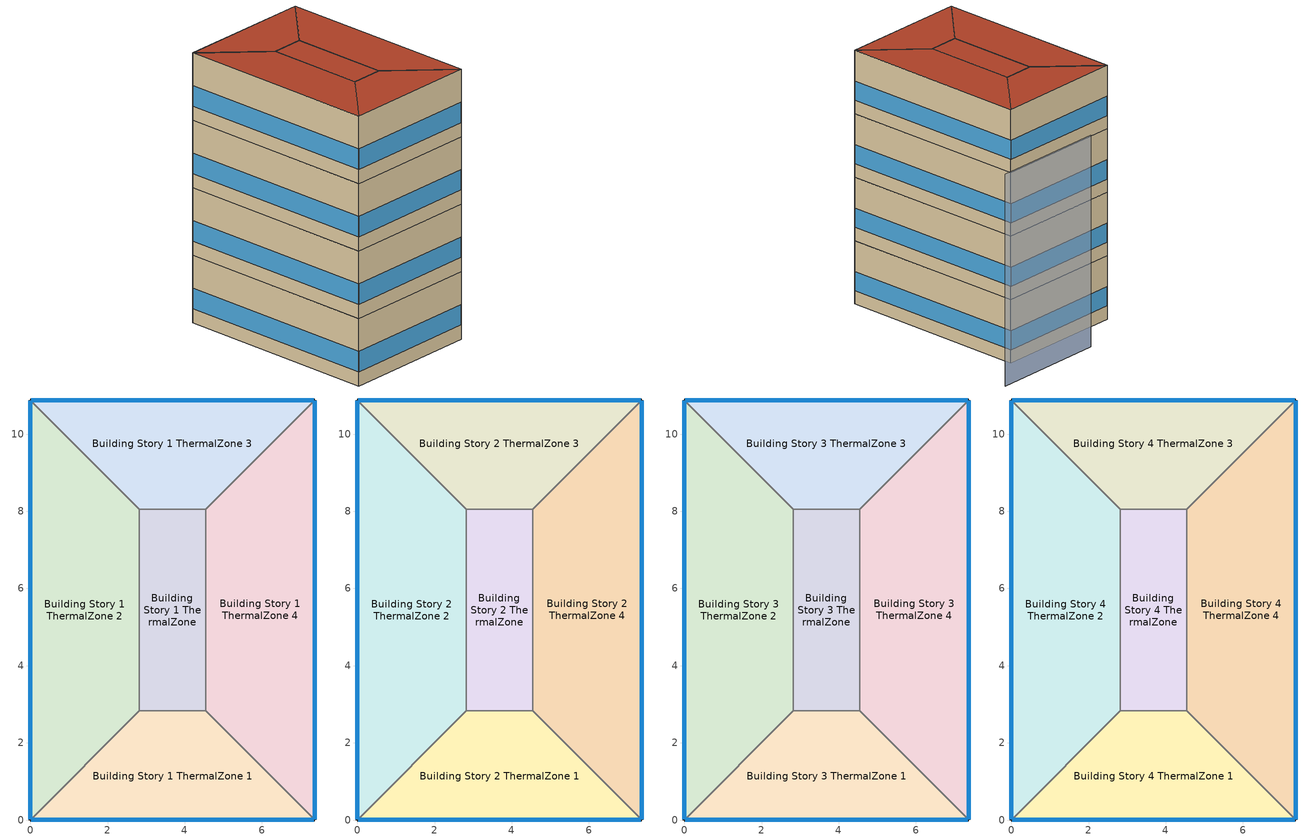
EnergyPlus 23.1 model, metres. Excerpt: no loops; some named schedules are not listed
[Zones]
Building Story 1 ThermalZone
 floor ground (Typical Insulated Carpeted 8in Slab Floor): 4.54,2.83 2.83,2.83 2.83,8.06 4.54,8.06 z0
 wall adiabatic (Typical Interior Wall): 2.83,2.83 4.54,2.83 4.54,8.06 2.83,8.06 2.83,2.83 z0:3.6
 ceiling adiabatic (Typical Interior Floor): 4.54,8.06 2.83,8.06 2.83,2.83 4.54,2.83 z3.6
Building Story 1 ThermalZone 1
 floor ground (Typical Insulated Carpeted 8in Slab Floor): 7.37,0 0,0 2.83,2.83 4.54,2.83 z0
 wall outside (Typical Insulated Steel Framed Exterior Wall R-20.41): 0,0 7.37,0 z0:3.6
 wall adiabatic (Typical Interior Wall): 7.37,0 4.54,2.83 2.83,2.83 0,0 z0:3.6
 window (U 0.48 SHGC 0.40 Dbl Ref-D Clr 6mm/13mm): 0.03,0 7.34,0 z0.76:1.85
 ceiling adiabatic (Typical Interior Ceiling): 4.54,2.83 2.83,2.83 0,0 7.37,0 z3.6
Building Story 1 ThermalZone 2
 floor ground (Typical Insulated Carpeted 8in Slab Floor): 0,0 0,10.88 2.83,8.06 2.83,2.83 z0
 wall outside (Typical Insulated Steel Framed Exterior Wall R-20.41): 0,10.88 0,0 z0:3.6
 wall adiabatic (Typical Interior Wall): 0,0 2.83,2.83 2.83,8.06 0,10.88 z0:3.6
 window (U 0.48 SHGC 0.40 Dbl Ref-D Clr 6mm/13mm): 0,10.86 0,0.03 z0.76:1.85
 ceiling adiabatic (Typical Interior Ceiling): 2.83,2.83 2.83,8.06 0,10.88 0,0 z3.6
Building Story 1 ThermalZone 3
 floor ground (Typical Insulated Carpeted 8in Slab Floor): 0,10.88 7.37,10.88 4.54,8.06 2.83,8.06 z0
 wall outside (Typical Insulated Steel Framed Exterior Wall R-20.41): 7.37,10.88 0,10.88 z0:3.6
 wall adiabatic (Typical Interior Wall): 0,10.88 2.83,8.06 4.54,8.06 7.37,10.88 z0:3.6
 window (U 0.48 SHGC 0.40 Dbl Ref-D Clr 6mm/13mm): 7.34,10.88 0.03,10.88 z0.76:1.85
 ceiling adiabatic (Typical Interior Ceiling): 2.83,8.06 4.54,8.06 7.37,10.88 0,10.88 z3.6
Building Story 1 ThermalZone 4
 floor ground (Typical Insulated Carpeted 8in Slab Floor): 7.37,10.88 7.37,0 4.54,2.83 4.54,8.06 z0
 wall outside (Typical Insulated Steel Framed Exterior Wall R-20.41): 7.37,0 7.37,10.88 z0:3.6
 wall adiabatic (Typical Interior Wall): 7.37,10.88 4.54,8.06 4.54,2.83 7.37,0 z0:3.6
 window (U 0.48 SHGC 0.40 Dbl Ref-D Clr 6mm/13mm): 7.37,0.03 7.37,10.86 z0.76:1.85
 ceiling adiabatic (Typical Interior Ceiling): 4.54,8.06 4.54,2.83 7.37,0 7.37,10.88 z3.6
Building Story 2 ThermalZone
 floor adiabatic (Typical Interior Floor): 4.54,2.83 2.83,2.83 2.83,8.06 4.54,8.06 z3.6
 wall adiabatic (Typical Interior Wall): 2.83,2.83 4.54,2.83 4.54,8.06 2.83,8.06 2.83,2.83 z3.6:7.2
 ceiling adiabatic (Typical Interior Ceiling): 4.54,8.06 2.83,8.06 2.83,2.83 4.54,2.83 z7.2
Building Story 2 ThermalZone 1
 floor adiabatic (Typical Interior Ceiling): 7.37,0 0,0 2.83,2.83 4.54,2.83 z3.6
 wall outside (Typical Insulated Steel Framed Exterior Wall R-20.41): 0,0 7.37,0 z3.6:7.2
 wall adiabatic (Typical Interior Wall): 7.37,0 4.54,2.83 2.83,2.83 0,0 z3.6:7.2
 window (U 0.48 SHGC 0.40 Dbl Ref-D Clr 6mm/13mm): 0.03,0 7.34,0 z4.36:5.45
 ceiling adiabatic (Typical Interior Ceiling): 4.54,2.83 2.83,2.83 0,0 7.37,0 z7.2
Building Story 2 ThermalZone 2
 floor adiabatic (Typical Interior Ceiling): 0,0 0,10.88 2.83,8.06 2.83,2.83 z3.6
 wall outside (Typical Insulated Steel Framed Exterior Wall R-20.41): 0,10.88 0,0 z3.6:7.2
 wall adiabatic (Typical Interior Wall): 0,0 2.83,2.83 2.83,8.06 0,10.88 z3.6:7.2
 window (U 0.48 SHGC 0.40 Dbl Ref-D Clr 6mm/13mm): 0,10.86 0,0.03 z4.36:5.45
 ceiling adiabatic (Typical Interior Ceiling): 2.83,2.83 2.83,8.06 0,10.88 0,0 z7.2
Building Story 2 ThermalZone 3
 floor adiabatic (Typical Interior Ceiling): 0,10.88 7.37,10.88 4.54,8.06 2.83,8.06 z3.6
 wall outside (Typical Insulated Steel Framed Exterior Wall R-20.41): 7.37,10.88 0,10.88 z3.6:7.2
 wall adiabatic (Typical Interior Wall): 0,10.88 2.83,8.06 4.54,8.06 7.37,10.88 z3.6:7.2
 window (U 0.48 SHGC 0.40 Dbl Ref-D Clr 6mm/13mm): 7.34,10.88 0.03,10.88 z4.36:5.45
 ceiling adiabatic (Typical Interior Ceiling): 2.83,8.06 4.54,8.06 7.37,10.88 0,10.88 z7.2
Building Story 2 ThermalZone 4
 floor adiabatic (Typical Interior Ceiling): 7.37,10.88 7.37,0 4.54,2.83 4.54,8.06 z3.6
 wall outside (Typical Insulated Steel Framed Exterior Wall R-20.41): 7.37,0 7.37,10.88 z3.6:7.2
 wall adiabatic (Typical Interior Wall): 7.37,10.88 4.54,8.06 4.54,2.83 7.37,0 z3.6:7.2
 window (U 0.48 SHGC 0.40 Dbl Ref-D Clr 6mm/13mm): 7.37,0.03 7.37,10.86 z4.36:5.45
 ceiling adiabatic (Typical Interior Ceiling): 4.54,8.06 4.54,2.83 7.37,0 7.37,10.88 z7.2
Building Story 3 ThermalZone
 floor adiabatic (Typical Interior Ceiling): 4.54,2.83 2.83,2.83 2.83,8.06 4.54,8.06 z7.2
 wall adiabatic (Typical Interior Wall): 2.83,2.83 4.54,2.83 4.54,8.06 2.83,8.06 2.83,2.83 z7.2:10.8
 ceiling adiabatic (Typical Interior Ceiling): 4.54,8.06 2.83,8.06 2.83,2.83 4.54,2.83 z10.8
Building Story 3 ThermalZone 1
 floor adiabatic (Typical Interior Ceiling): 7.37,0 0,0 2.83,2.83 4.54,2.83 z7.2
 wall outside (Typical Insulated Steel Framed Exterior Wall R-20.41): 0,0 7.37,0 z7.2:10.8
 wall adiabatic (Typical Interior Wall): 7.37,0 4.54,2.83 2.83,2.83 0,0 z7.2:10.8
 window (U 0.48 SHGC 0.40 Dbl Ref-D Clr 6mm/13mm): 0.03,0 7.34,0 z7.96:9.05
 ceiling adiabatic (Typical Interior Ceiling): 4.54,2.83 2.83,2.83 0,0 7.37,0 z10.8
Building Story 3 ThermalZone 2
 floor adiabatic (Typical Interior Ceiling): 0,0 0,10.88 2.83,8.06 2.83,2.83 z7.2
 wall outside (Typical Insulated Steel Framed Exterior Wall R-20.41): 0,10.88 0,0 z7.2:10.8
 wall adiabatic (Typical Interior Wall): 0,0 2.83,2.83 2.83,8.06 0,10.88 z7.2:10.8
 window (U 0.48 SHGC 0.40 Dbl Ref-D Clr 6mm/13mm): 0,10.86 0,0.03 z7.96:9.05
 ceiling adiabatic (Typical Interior Floor): 2.83,2.83 2.83,8.06 0,10.88 0,0 z10.8
Building Story 3 ThermalZone 3
 floor adiabatic (Typical Interior Ceiling): 0,10.88 7.37,10.88 4.54,8.06 2.83,8.06 z7.2
 wall outside (Typical Insulated Steel Framed Exterior Wall R-20.41): 7.37,10.88 0,10.88 z7.2:10.8
 wall adiabatic (Typical Interior Wall): 0,10.88 2.83,8.06 4.54,8.06 7.37,10.88 z7.2:10.8
 window (U 0.48 SHGC 0.40 Dbl Ref-D Clr 6mm/13mm): 7.34,10.88 0.03,10.88 z7.96:9.05
 ceiling adiabatic (Typical Interior Floor): 2.83,8.06 4.54,8.06 7.37,10.88 0,10.88 z10.8
Building Story 3 ThermalZone 4
 floor adiabatic (Typical Interior Ceiling): 7.37,10.88 7.37,0 4.54,2.83 4.54,8.06 z7.2
 wall outside (Typical Insulated Steel Framed Exterior Wall R-20.41): 7.37,0 7.37,10.88 z7.2:10.8
 wall adiabatic (Typical Interior Wall): 7.37,10.88 4.54,8.06 4.54,2.83 7.37,0 z7.2:10.8
 window (U 0.48 SHGC 0.40 Dbl Ref-D Clr 6mm/13mm): 7.37,0.03 7.37,10.86 z7.96:9.05
 ceiling adiabatic (Typical Interior Floor): 4.54,8.06 4.54,2.83 7.37,0 7.37,10.88 z10.8
Building Story 4 ThermalZone
 floor adiabatic (Typical Interior Ceiling): 4.54,2.83 2.83,2.83 2.83,8.06 4.54,8.06 z10.8
 wall adiabatic (Typical Interior Wall): 2.83,2.83 4.54,2.83 4.54,8.06 2.83,8.06 2.83,2.83 z10.8:14.4
 roof outside (Typical IEAD Roof R-31.25): 4.54,8.06 2.83,8.06 2.83,2.83 4.54,2.83 z14.4
Building Story 4 ThermalZone 1
 floor adiabatic (Typical Interior Ceiling): 7.37,0 0,0 2.83,2.83 4.54,2.83 z10.8
 wall outside (Typical Insulated Steel Framed Exterior Wall R-20.41): 0,0 7.37,0 z10.8:14.4
 wall adiabatic (Typical Interior Wall): 7.37,0 4.54,2.83 2.83,2.83 0,0 z10.8:14.4
 window (U 0.48 SHGC 0.40 Dbl Ref-D Clr 6mm/13mm): 0.03,0 7.34,0 z11.56:12.65
 roof outside (Typical IEAD Roof R-31.25): 4.54,2.83 2.83,2.83 0,0 7.37,0 z14.4
Building Story 4 ThermalZone 2
 floor adiabatic (Typical Interior Floor): 0,0 0,10.88 2.83,8.06 2.83,2.83 z10.8
 wall outside (Typical Insulated Steel Framed Exterior Wall R-20.41): 0,10.88 0,0 z10.8:14.4
 wall adiabatic (Typical Interior Wall): 0,0 2.83,2.83 2.83,8.06 0,10.88 z10.8:14.4
 window (U 0.48 SHGC 0.40 Dbl Ref-D Clr 6mm/13mm): 0,10.86 0,0.03 z11.56:12.65
 roof outside (Typical IEAD Roof R-31.25): 2.83,2.83 2.83,8.06 0,10.88 0,0 z14.4
Building Story 4 ThermalZone 3
 floor adiabatic (Typical Interior Floor): 0,10.88 7.37,10.88 4.54,8.06 2.83,8.06 z10.8
 wall outside (Typical Insulated Steel Framed Exterior Wall R-20.41): 7.37,10.88 0,10.88 z10.8:14.4
 wall adiabatic (Typical Interior Wall): 0,10.88 2.83,8.06 4.54,8.06 7.37,10.88 z10.8:14.4
 window (U 0.48 SHGC 0.40 Dbl Ref-D Clr 6mm/13mm): 7.34,10.88 0.03,10.88 z11.56:12.65
 roof outside (Typical IEAD Roof R-31.25): 2.83,8.06 4.54,8.06 7.37,10.88 0,10.88 z14.4
Building Story 4 ThermalZone 4
 floor adiabatic (Typical Interior Floor): 7.37,10.88 7.37,0 4.54,2.83 4.54,8.06 z10.8
 wall outside (Typical Insulated Steel Framed Exterior Wall R-20.41): 7.37,0 7.37,10.88 z10.8:14.4
 wall adiabatic (Typical Interior Wall): 7.37,10.88 4.54,8.06 4.54,2.83 7.37,0 z10.8:14.4
 window (U 0.48 SHGC 0.40 Dbl Ref-D Clr 6mm/13mm): 7.37,0.03 7.37,10.86 z11.56:12.65
 roof outside (Typical IEAD Roof R-31.25): 4.54,8.06 4.54,2.83 7.37,0 7.37,10.88 z14.4
shading: 3.1,12.55 9.63,12.55 z0:12
[Building]
bld_36: Terrain=City
[Site:Location]
Laramie General Brees Field_WY_USA: Latitude {deg}=41.3151; Longitude {deg}=-105.579; Time Zone {hr}=-7; Elevation {m}=2215
[Site:GroundTemperature:FCfactorMethod]
8.6, 2.8, -4.1, -8.8, -2.2, 0.3, 6.7, 10.1, 16.5, 20.6, 19.2, 14.7
[Site:WaterMainsTemperature]
Calculation Method=Correlation; Annual Average Outdoor Air Temperature {C}=8.96667; Maximum Difference In Monthly Average Outdoor Air Temperatures {deltaC}=26.2
[SizingPeriod:DesignDay] Day of Month=21; Dry-Bulb Temperature Range Modifier Type=DefaultMultipliers; Humidity Condition Type=Wetbulb; Barometric Pressure {Pa}=98769; Rain Indicator=No; Snow Indicator=No; Daylight Saving Time Indicator=No; Begin Environment Reset Mode=FullResetAtBeginEnvironment
Name | Month | Day Type | Maximum Dry-Bulb Temperature {C} | Daily Dry-Bulb Temperature Range {deltaC} | Wetbulb or DewPoint at Maximum Dry-Bulb {C} | Wind Speed {m/s} | Wind Direction {deg} | Solar Model Indicator | ASHRAE Clear Sky Optical Depth for Beam Irradiance (taub) | ASHRAE Clear Sky Optical Depth for Diffuse Irradiance (taud) | Sky Clearness
Buffalo Niagara Intl Ap Ann Clg .4% Condns DB=>MWB 1 | 7 | SummerDesignDay | 30.3 | 9.3 | 21.8 | 5.7 | 240 | ASHRAETau | 0.462 | 2.001
Buffalo Niagara Intl Ap Ann Clg .4% Condns WB=>MDB 1 | 7 | SummerDesignDay | 27.8 | 9.3 | 23.8 | 5.7 | 240 | ASHRAETau | 0.462 | 2.001
Buffalo Niagara Intl Ap Ann Htg 99.6% Condns DB 1 | 1 | WinterDesignDay | -16.3 | 0 | -16.3 | 5.1 | 270 | ASHRAEClearSky |  |  | 0
[Material] Thermal Absorptance=0.9; Solar Absorptance=0.7
Name | Roughness | Thickness {m} | Conductivity {W/m-K} | Density {kg/m3} | Specific Heat {J/kg-K} | Visible Absorptance
100mm Normalweight concrete floor | MediumRough | 0.1016 | 2.31045 | 2322 | 832.557 | 0.7
25mm Stucco | Smooth | 0.0254 | 0.72 | 1856 | 840 | 0.7
5/8 in. Gypsum Board | MediumSmooth | 0.0159 | 0.16 | 800 | 1090 | 0.7
8 in. Normalweight Concrete Floor | MediumRough | 0.2032 | 2.31 | 2322 | 832 | 0.7
G01 13mm gypsum board | Smooth | 0.0127 | 0.160031 | 800.001 | 1090.73 | 0.5
Metal Roof Surface | Smooth | 0.0008 | 45.28 | 7824 | 500 | 0.7
Roof Membrane | VeryRough | 0.0095 | 0.16 | 1121.29 | 1460 | 0.7
Std Wood 6inch 1; Std Wood 6inch 2 | MediumSmooth | 0.15 | 0.12 | 540 | 1210 | 0.7
[Material:NoMass] Roughness=Smooth; Thermal Absorptance=0.9; Solar Absorptance=0.7
Name | Thermal Resistance {m2-K/W} | Visible Absorptance
CP02 CARPET PAD; Typical Carpet Pad | 0.21648 | 0.8
Typical Insulation R-18.23 | 3.21036 | 0.7
Typical Insulation R-30.13 | 5.30668 | 0.7
[WindowMaterial:Gas]
AIR 13MM: Gas Type=Air; Thickness {m}=0.0127
[WindowMaterial:Glazing] Optical Data Type=SpectralAverage; Thickness {m}=0.006; Infrared Transmittance at Normal Incidence=0; Front Side Infrared Hemispherical Emissivity=0.84; Conductivity {W/m-K}=0.9; Dirt Correction Factor for Solar and Visible Transmittance=1; Solar Diffusing=No
Name | Solar Transmittance at Normal Incidence | Front Side Solar Reflectance at Normal Incidence | Back Side Solar Reflectance at Normal Incidence | Visible Transmittance at Normal Incidence | Front Side Visible Reflectance at Normal Incidence | Back Side Visible Reflectance at Normal Incidence | Back Side Infrared Hemispherical Emissivity
CLEAR 6MM | 0.775 | 0.071 | 0.071 | 0.881 | 0.08 | 0.08 | 0.84
REF D CLEAR 6MM | 0.429 | 0.308 | 0.379 | 0.334 | 0.453 | 0.505 | 0.82
[Construction]
InteriorFurnishings 1: Std Wood 6inch 1
InteriorFurnishings 2: Std Wood 6inch 2
Typical IEAD Roof R-31.25: Roof Membrane, Typical Insulation R-30.13, Metal Roof Surface
Typical Insulated Carpeted 8in Slab Floor: 8 in. Normalweight Concrete Floor, Typical Carpet Pad
Typical Insulated Steel Framed Exterior Wall R-20.41: 25mm Stucco, 5/8 in. Gypsum Board, Typical Insulation R-18.23, 5/8 in. Gypsum Board
Typical Interior Ceiling: CP02 CARPET PAD, 100mm Normalweight concrete floor
Typical Interior Floor: 100mm Normalweight concrete floor, CP02 CARPET PAD
Typical Interior Wall: G01 13mm gypsum board, G01 13mm gypsum board
U 0.48 SHGC 0.40 Dbl Ref-D Clr 6mm/13mm: REF D CLEAR 6MM, AIR 13MM, CLEAR 6MM
[Zone] Multiplier=1; Part of Total Floor Area=Yes
Building Story 1 ThermalZone; Building Story 1 ThermalZone 1; Building Story 1 ThermalZone 2; Building Story 1 ThermalZone 3; Building Story 1 ThermalZone 4; Building Story 2 ThermalZone; Building Story 2 ThermalZone 1; Building Story 2 ThermalZone 2; Building Story 2 ThermalZone 3; Building Story 2 ThermalZone 4; Building Story 3 ThermalZone; Building Story 3 ThermalZone 1; Building Story 3 ThermalZone 2; Building Story 3 ThermalZone 3; Building Story 3 ThermalZone 4; Building Story 4 ThermalZone; Building Story 4 ThermalZone 1; Building Story 4 ThermalZone 2; Building Story 4 ThermalZone 3; Building Story 4 ThermalZone 4
[Space]
Name | Zone | Space Type
Building Story 1 Space | Building Story 1 ThermalZone | Story Ground Blended Space Type
Building Story 1 Space 1 | Building Story 1 ThermalZone 1 | Story Ground Blended Space Type
Building Story 1 Space 2 | Building Story 1 ThermalZone 2 | Story Ground Blended Space Type
Building Story 1 Space 3 | Building Story 1 ThermalZone 3 | Story Ground Blended Space Type
Building Story 1 Space 4 | Building Story 1 ThermalZone 4 | Story Ground Blended Space Type
Building Story 2 Space | Building Story 2 ThermalZone | Story Mid Blended Space Type
Building Story 2 Space 1 | Building Story 2 ThermalZone 1 | Story Mid Blended Space Type
Building Story 2 Space 2 | Building Story 2 ThermalZone 2 | Story Mid Blended Space Type
Building Story 2 Space 3 | Building Story 2 ThermalZone 3 | Story Mid Blended Space Type
Building Story 2 Space 4 | Building Story 2 ThermalZone 4 | Story Mid Blended Space Type
Building Story 3 Space | Building Story 3 ThermalZone | Story Mid2 Blended Space Type
Building Story 3 Space 1 | Building Story 3 ThermalZone 1 | Story Mid2 Blended Space Type
Building Story 3 Space 2 | Building Story 3 ThermalZone 2 | Story Mid2 Blended Space Type
Building Story 3 Space 3 | Building Story 3 ThermalZone 3 | Story Mid2 Blended Space Type
Building Story 3 Space 4 | Building Story 3 ThermalZone 4 | Story Mid2 Blended Space Type
Building Story 4 Space | Building Story 4 ThermalZone | Story Top Blended Space Type
Building Story 4 Space 1 | Building Story 4 ThermalZone 1 | Story Top Blended Space Type
Building Story 4 Space 2 | Building Story 4 ThermalZone 2 | Story Top Blended Space Type
Building Story 4 Space 3 | Building Story 4 ThermalZone 3 | Story Top Blended Space Type
Building Story 4 Space 4 | Building Story 4 ThermalZone 4 | Story Top Blended Space Type
[SpaceList]
Story Ground Blended Space Type: Building Story 1 Space 2, Building Story 1 Space 4, Building Story 1 Space, Building Story 1 Space 1, Building Story 1 Space 3
Story Mid Blended Space Type: Building Story 2 Space 2, Building Story 2 Space, Building Story 2 Space 1, Building Story 2 Space 3, Building Story 2 Space 4
Story Mid2 Blended Space Type: Building Story 3 Space, Building Story 3 Space 1, Building Story 3 Space 2, Building Story 3 Space 3, Building Story 3 Space 4
Story Top Blended Space Type: Building Story 4 Space 2, Building Story 4 Space 3, Building Story 4 Space, Building Story 4 Space 1, Building Story 4 Space 4
[InternalMass]
Name | Construction | Zone or ZoneList | Space or SpaceList | Surface Area {m2}
Building Story 1 Space 2 SecondarySchool Auditorium  - Story Ground Mass | InteriorFurnishings 1 | Building Story 1 ThermalZone 2 | Building Story 1 Space 2 | 5.51197
Building Story 1 Space 4 SecondarySchool Auditorium  - Story Ground Mass | InteriorFurnishings 1 | Building Story 1 ThermalZone 4 | Building Story 1 Space 4 | 5.51197
Building Story 1 Space SecondarySchool Auditorium  - Story Ground Mass | InteriorFurnishings 1 | Building Story 1 ThermalZone | Building Story 1 Space | 2.16444
Building Story 1 Space 1 SecondarySchool Auditorium  - Story Ground Mass | InteriorFurnishings 1 | Building Story 1 ThermalZone 1 | Building Story 1 Space 1 | 3.10658
Building Story 1 Space 3 SecondarySchool Auditorium  - Story Ground Mass | InteriorFurnishings 1 | Building Story 1 ThermalZone 3 | Building Story 1 Space 3 | 3.10657
Building Story 1 Space 2 SecondarySchool Cafeteria  - Story Ground Mass | InteriorFurnishings 1 | Building Story 1 ThermalZone 2 | Building Story 1 Space 2 | 3.48873
Building Story 1 Space 4 SecondarySchool Cafeteria  - Story Ground Mass | InteriorFurnishings 1 | Building Story 1 ThermalZone 4 | Building Story 1 Space 4 | 3.48873
Building Story 1 Space SecondarySchool Cafeteria  - Story Ground Mass | InteriorFurnishings 1 | Building Story 1 ThermalZone | Building Story 1 Space | 1.36995
Building Story 1 Space 1 SecondarySchool Cafeteria  - Story Ground Mass | InteriorFurnishings 1 | Building Story 1 ThermalZone 1 | Building Story 1 Space 1 | 1.96627
Building Story 1 Space 3 SecondarySchool Cafeteria  - Story Ground Mass | InteriorFurnishings 1 | Building Story 1 ThermalZone 3 | Building Story 1 Space 3 | 1.96626
Building Story 1 Space 2 SecondarySchool ComputerRoom  - Story Ground Mass | InteriorFurnishings 1 | Building Story 1 ThermalZone 2 | Building Story 1 Space 2 | 5.32605
Building Story 1 Space 4 SecondarySchool ComputerRoom  - Story Ground Mass | InteriorFurnishings 1 | Building Story 1 ThermalZone 4 | Building Story 1 Space 4 | 5.32605
Building Story 1 Space SecondarySchool ComputerRoom  - Story Ground Mass | InteriorFurnishings 1 | Building Story 1 ThermalZone | Building Story 1 Space | 2.09143
Building Story 1 Space 1 SecondarySchool ComputerRoom  - Story Ground Mass | InteriorFurnishings 1 | Building Story 1 ThermalZone 1 | Building Story 1 Space 1 | 3.00179
Building Story 1 Space 3 SecondarySchool ComputerRoom  - Story Ground Mass | InteriorFurnishings 1 | Building Story 1 ThermalZone 3 | Building Story 1 Space 3 | 3.00179
Building Story 1 Space 2 SecondarySchool Gym  - Story Ground Mass | InteriorFurnishings 1 | Building Story 1 ThermalZone 2 | Building Story 1 Space 2 | 10.9109
Building Story 1 Space 4 SecondarySchool Gym  - Story Ground Mass | InteriorFurnishings 1 | Building Story 1 ThermalZone 4 | Building Story 1 Space 4 | 10.9109
Building Story 1 Space SecondarySchool Gym  - Story Ground Mass | InteriorFurnishings 1 | Building Story 1 ThermalZone | Building Story 1 Space | 4.2845
Building Story 1 Space 1 SecondarySchool Gym  - Story Ground Mass | InteriorFurnishings 1 | Building Story 1 ThermalZone 1 | Building Story 1 Space 1 | 6.14946
Building Story 1 Space 3 SecondarySchool Gym  - Story Ground Mass | InteriorFurnishings 1 | Building Story 1 ThermalZone 3 | Building Story 1 Space 3 | 6.14945
Building Story 1 Space 2 SecondarySchool Kitchen  - Story Ground Mass | InteriorFurnishings 1 | Building Story 1 ThermalZone 2 | Building Story 1 Space 2 | 1.20301
Building Story 1 Space 4 SecondarySchool Kitchen  - Story Ground Mass | InteriorFurnishings 1 | Building Story 1 ThermalZone 4 | Building Story 1 Space 4 | 1.20301
Building Story 1 Space SecondarySchool Kitchen  - Story Ground Mass | InteriorFurnishings 1 | Building Story 1 ThermalZone | Building Story 1 Space | 0.472398
Building Story 1 Space 1 SecondarySchool Kitchen  - Story Ground Mass | InteriorFurnishings 1 | Building Story 1 ThermalZone 1 | Building Story 1 Space 1 | 0.678023
Building Story 1 Space 3 SecondarySchool Kitchen  - Story Ground Mass | InteriorFurnishings 1 | Building Story 1 ThermalZone 3 | Building Story 1 Space 3 | 0.678021
Building Story 1 Space 2 SecondarySchool Library  - Story Ground Mass | InteriorFurnishings 1 | Building Story 1 ThermalZone 2 | Building Story 1 Space 2 | 4.69174
Building Story 1 Space 4 SecondarySchool Library  - Story Ground Mass | InteriorFurnishings 1 | Building Story 1 ThermalZone 4 | Building Story 1 Space 4 | 4.69174
Building Story 1 Space SecondarySchool Library  - Story Ground Mass | InteriorFurnishings 1 | Building Story 1 ThermalZone | Building Story 1 Space | 1.84235
Building Story 1 Space 1 SecondarySchool Library  - Story Ground Mass | InteriorFurnishings 1 | Building Story 1 ThermalZone 1 | Building Story 1 Space 1 | 2.64429
Building Story 1 Space 3 SecondarySchool Library  - Story Ground Mass | InteriorFurnishings 1 | Building Story 1 ThermalZone 3 | Building Story 1 Space 3 | 2.64428
Building Story 1 Space 2 SecondarySchool Lobby  - Story Ground Mass; Building Story 1 Space 2 SecondarySchool Restroom  - Story Ground Mass | InteriorFurnishings 1 | Building Story 1 ThermalZone 2 | Building Story 1 Space 2 | 2.3404
Building Story 1 Space 4 SecondarySchool Lobby  - Story Ground Mass; Building Story 1 Space 4 SecondarySchool Restroom  - Story Ground Mass | InteriorFurnishings 1 | Building Story 1 ThermalZone 4 | Building Story 1 Space 4 | 2.3404
Building Story 1 Space SecondarySchool Lobby  - Story Ground Mass; Building Story 1 Space SecondarySchool Restroom  - Story Ground Mass | InteriorFurnishings 1 | Building Story 1 ThermalZone | Building Story 1 Space | 0.919028
Building Story 1 Space 1 SecondarySchool Lobby  - Story Ground Mass; Building Story 1 Space 1 SecondarySchool Restroom  - Story Ground Mass | InteriorFurnishings 1 | Building Story 1 ThermalZone 1 | Building Story 1 Space 1 | 1.31906
Building Story 1 Space 3 SecondarySchool Lobby  - Story Ground Mass; Building Story 1 Space 3 SecondarySchool Restroom  - Story Ground Mass | InteriorFurnishings 1 | Building Story 1 ThermalZone 3 | Building Story 1 Space 3 | 1.31906
Building Story 1 Space 2 SecondarySchool Mechanical  - Story Ground Mass | InteriorFurnishings 1 | Building Story 1 ThermalZone 2 | Building Story 1 Space 2 | 3.81682
Building Story 1 Space 4 SecondarySchool Mechanical  - Story Ground Mass | InteriorFurnishings 1 | Building Story 1 ThermalZone 4 | Building Story 1 Space 4 | 3.81682
Building Story 1 Space SecondarySchool Mechanical  - Story Ground Mass | InteriorFurnishings 1 | Building Story 1 ThermalZone | Building Story 1 Space | 1.49879
Building Story 1 Space 1 SecondarySchool Mechanical  - Story Ground Mass | InteriorFurnishings 1 | Building Story 1 ThermalZone 1 | Building Story 1 Space 1 | 2.15118
Building Story 1 Space 3 SecondarySchool Mechanical  - Story Ground Mass | InteriorFurnishings 1 | Building Story 1 ThermalZone 3 | Building Story 1 Space 3 | 2.15118
Building Story 1 Space 2 SecondarySchool Office  - Story Ground Mass | InteriorFurnishings 1 | Building Story 1 ThermalZone 2 | Building Story 1 Space 2 | 5.93849
Building Story 1 Space 4 SecondarySchool Office  - Story Ground Mass | InteriorFurnishings 1 | Building Story 1 ThermalZone 4 | Building Story 1 Space 4 | 5.93849
Building Story 1 Space SecondarySchool Office  - Story Ground Mass | InteriorFurnishings 1 | Building Story 1 ThermalZone | Building Story 1 Space | 2.33193
Building Story 1 Space 1 SecondarySchool Office  - Story Ground Mass | InteriorFurnishings 1 | Building Story 1 ThermalZone 1 | Building Story 1 Space 1 | 3.34697
Building Story 1 Space 3 SecondarySchool Office  - Story Ground Mass | InteriorFurnishings 1 | Building Story 1 ThermalZone 3 | Building Story 1 Space 3 | 3.34696
Building Story 1 Space Mass | InteriorFurnishings 2 | Building Story 1 ThermalZone | Building Story 1 Space | 17.8939
Building Story 1 Space 1 Mass | InteriorFurnishings 2 | Building Story 1 ThermalZone 1 | Building Story 1 Space 1 | 25.6827
Building Story 1 Space 2 Mass | InteriorFurnishings 2 | Building Story 1 ThermalZone 2 | Building Story 1 Space 2 | 45.5685
Building Story 1 Space 3 Mass | InteriorFurnishings 2 | Building Story 1 ThermalZone 3 | Building Story 1 Space 3 | 25.6826
Building Story 1 Space 4 Mass | InteriorFurnishings 2 | Building Story 1 ThermalZone 4 | Building Story 1 Space 4 | 45.5685
Building Story 2 Space 2 SecondarySchool Classroom A  - Story Mid Mass; Building Story 2 Space 2 SecondarySchool Classroom C  - Story Mid Mass | InteriorFurnishings 1 | Building Story 2 ThermalZone 2 | Building Story 2 Space 2 | 11.2837
Building Story 2 Space SecondarySchool Classroom A  - Story Mid Mass; Building Story 2 Space SecondarySchool Classroom C  - Story Mid Mass | InteriorFurnishings 1 | Building Story 2 ThermalZone | Building Story 2 Space | 4.43088
Building Story 2 Space 1 SecondarySchool Classroom A  - Story Mid Mass; Building Story 2 Space 1 SecondarySchool Classroom C  - Story Mid Mass | InteriorFurnishings 1 | Building Story 2 ThermalZone 1 | Building Story 2 Space 1 | 6.35955
Building Story 2 Space 3 SecondarySchool Classroom A  - Story Mid Mass; Building Story 2 Space 3 SecondarySchool Classroom C  - Story Mid Mass | InteriorFurnishings 1 | Building Story 2 ThermalZone 3 | Building Story 2 Space 3 | 6.35954
Building Story 2 Space 4 SecondarySchool Classroom A  - Story Mid Mass; Building Story 2 Space 4 SecondarySchool Classroom C  - Story Mid Mass | InteriorFurnishings 1 | Building Story 2 ThermalZone 4 | Building Story 2 Space 4 | 11.2837
Building Story 2 Space 2 SecondarySchool Corridor B  - Story Mid Mass | InteriorFurnishings 1 | Building Story 2 ThermalZone 2 | Building Story 2 Space 2 | 15.9107
Building Story 2 Space SecondarySchool Corridor B  - Story Mid Mass | InteriorFurnishings 1 | Building Story 2 ThermalZone | Building Story 2 Space | 6.24782
Building Story 2 Space 1 SecondarySchool Corridor B  - Story Mid Mass | InteriorFurnishings 1 | Building Story 2 ThermalZone 1 | Building Story 2 Space 1 | 8.96736
Building Story 2 Space 3 SecondarySchool Corridor B  - Story Mid Mass | InteriorFurnishings 1 | Building Story 2 ThermalZone 3 | Building Story 2 Space 3 | 8.96734
Building Story 2 Space 4 SecondarySchool Corridor B  - Story Mid Mass | InteriorFurnishings 1 | Building Story 2 ThermalZone 4 | Building Story 2 Space 4 | 15.9107
Building Story 2 Space 2 SecondarySchool Gym  - Story Mid Mass | InteriorFurnishings 1 | Building Story 2 ThermalZone 2 | Building Story 2 Space 2 | 7.09046
Building Story 2 Space SecondarySchool Gym  - Story Mid Mass | InteriorFurnishings 1 | Building Story 2 ThermalZone | Building Story 2 Space | 2.78428
Building Story 2 Space 1 SecondarySchool Gym  - Story Mid Mass | InteriorFurnishings 1 | Building Story 2 ThermalZone 1 | Building Story 2 Space 1 | 3.99622
Building Story 2 Space 3 SecondarySchool Gym  - Story Mid Mass | InteriorFurnishings 1 | Building Story 2 ThermalZone 3 | Building Story 2 Space 3 | 3.99622
Building Story 2 Space 4 SecondarySchool Gym  - Story Mid Mass | InteriorFurnishings 1 | Building Story 2 ThermalZone 4 | Building Story 2 Space 4 | 7.09046
Building Story 2 Space Mass | InteriorFurnishings 2 | Building Story 2 ThermalZone | Building Story 2 Space | 17.8939
Building Story 2 Space 1 Mass | InteriorFurnishings 2 | Building Story 2 ThermalZone 1 | Building Story 2 Space 1 | 25.6827
Building Story 2 Space 2 Mass | InteriorFurnishings 2 | Building Story 2 ThermalZone 2 | Building Story 2 Space 2 | 45.5685
Building Story 2 Space 3 Mass | InteriorFurnishings 2 | Building Story 2 ThermalZone 3 | Building Story 2 Space 3 | 25.6826
Building Story 2 Space 4 Mass | InteriorFurnishings 2 | Building Story 2 ThermalZone 4 | Building Story 2 Space 4 | 45.5685
Building Story 3 Space Office WholeBuilding - Md Office  - Story Mid2 Mass | InteriorFurnishings 1 | Building Story 3 ThermalZone | Building Story 3 Space | 10.7363
Building Story 3 Space 1 Office WholeBuilding - Md Office  - Story Mid2 Mass | InteriorFurnishings 1 | Building Story 3 ThermalZone 1 | Building Story 3 Space 1 | 15.4096
Building Story 3 Space 2 Office WholeBuilding - Md Office  - Story Mid2 Mass | InteriorFurnishings 1 | Building Story 3 ThermalZone 2 | Building Story 3 Space 2 | 27.3411
Building Story 3 Space 3 Office WholeBuilding - Md Office  - Story Mid2 Mass | InteriorFurnishings 1 | Building Story 3 ThermalZone 3 | Building Story 3 Space 3 | 15.4096
Building Story 3 Space 4 Office WholeBuilding - Md Office  - Story Mid2 Mass | InteriorFurnishings 1 | Building Story 3 ThermalZone 4 | Building Story 3 Space 4 | 27.3411
Building Story 3 Space SecondarySchool Classroom A  - Story Mid2 Mass; Building Story 3 Space SecondarySchool Classroom C  - Story Mid2 Mass | InteriorFurnishings 1 | Building Story 3 ThermalZone | Building Story 3 Space | 2.09895
Building Story 3 Space 1 SecondarySchool Classroom A  - Story Mid2 Mass; Building Story 3 Space 1 SecondarySchool Classroom C  - Story Mid2 Mass | InteriorFurnishings 1 | Building Story 3 ThermalZone 1 | Building Story 3 Space 1 | 3.01257
Building Story 3 Space 2 SecondarySchool Classroom A  - Story Mid2 Mass; Building Story 3 Space 2 SecondarySchool Classroom C  - Story Mid2 Mass | InteriorFurnishings 1 | Building Story 3 ThermalZone 2 | Building Story 3 Space 2 | 5.34518
Building Story 3 Space 3 SecondarySchool Classroom A  - Story Mid2 Mass; Building Story 3 Space 3 SecondarySchool Classroom C  - Story Mid2 Mass | InteriorFurnishings 1 | Building Story 3 ThermalZone 3 | Building Story 3 Space 3 | 3.01257
Building Story 3 Space 4 SecondarySchool Classroom A  - Story Mid2 Mass; Building Story 3 Space 4 SecondarySchool Classroom C  - Story Mid2 Mass | InteriorFurnishings 1 | Building Story 3 ThermalZone 4 | Building Story 3 Space 4 | 5.34518
Building Story 3 Space SecondarySchool Corridor B  - Story Mid2 Mass | InteriorFurnishings 1 | Building Story 3 ThermalZone | Building Story 3 Space | 2.95965
Building Story 3 Space 1 SecondarySchool Corridor B  - Story Mid2 Mass | InteriorFurnishings 1 | Building Story 3 ThermalZone 1 | Building Story 3 Space 1 | 4.24792
Building Story 3 Space 2 SecondarySchool Corridor B  - Story Mid2 Mass | InteriorFurnishings 1 | Building Story 3 ThermalZone 2 | Building Story 3 Space 2 | 7.53704
Building Story 3 Space 3 SecondarySchool Corridor B  - Story Mid2 Mass | InteriorFurnishings 1 | Building Story 3 ThermalZone 3 | Building Story 3 Space 3 | 4.24791
Building Story 3 Space 4 SecondarySchool Corridor B  - Story Mid2 Mass | InteriorFurnishings 1 | Building Story 3 ThermalZone 4 | Building Story 3 Space 4 | 7.53704
Building Story 3 Space Mass | InteriorFurnishings 2 | Building Story 3 ThermalZone | Building Story 3 Space | 17.8939
Building Story 3 Space 1 Mass | InteriorFurnishings 2 | Building Story 3 ThermalZone 1 | Building Story 3 Space 1 | 25.6827
Building Story 3 Space 2 Mass | InteriorFurnishings 2 | Building Story 3 ThermalZone 2 | Building Story 3 Space 2 | 45.5685
Building Story 3 Space 3 Mass | InteriorFurnishings 2 | Building Story 3 ThermalZone 3 | Building Story 3 Space 3 | 25.6826
Building Story 3 Space 4 Mass | InteriorFurnishings 2 | Building Story 3 ThermalZone 4 | Building Story 3 Space 4 | 45.5685
Building Story 4 Space 2 Office WholeBuilding - Md Office  - Story Top Mass | InteriorFurnishings 1 | Building Story 4 ThermalZone 2 | Building Story 4 Space 2 | 45.5685
Building Story 4 Space 3 Office WholeBuilding - Md Office  - Story Top Mass | InteriorFurnishings 1 | Building Story 4 ThermalZone 3 | Building Story 4 Space 3 | 25.6826
Building Story 4 Space Office WholeBuilding - Md Office  - Story Top Mass | InteriorFurnishings 1 | Building Story 4 ThermalZone | Building Story 4 Space | 17.8939
Building Story 4 Space 1 Office WholeBuilding - Md Office  - Story Top Mass | InteriorFurnishings 1 | Building Story 4 ThermalZone 1 | Building Story 4 Space 1 | 25.6827
Building Story 4 Space 4 Office WholeBuilding - Md Office  - Story Top Mass | InteriorFurnishings 1 | Building Story 4 ThermalZone 4 | Building Story 4 Space 4 | 45.5685
Building Story 4 Space Mass | InteriorFurnishings 2 | Building Story 4 ThermalZone | Building Story 4 Space | 17.8939
Building Story 4 Space 1 Mass | InteriorFurnishings 2 | Building Story 4 ThermalZone 1 | Building Story 4 Space 1 | 25.6827
Building Story 4 Space 2 Mass | InteriorFurnishings 2 | Building Story 4 ThermalZone 2 | Building Story 4 Space 2 | 45.5685
Building Story 4 Space 3 Mass | InteriorFurnishings 2 | Building Story 4 ThermalZone 3 | Building Story 4 Space 3 | 25.6826
Building Story 4 Space 4 Mass | InteriorFurnishings 2 | Building Story 4 ThermalZone 4 | Building Story 4 Space 4 | 45.5685
[Lights] Design Level Calculation Method=Watts/Area; Return Air Fraction=0; Fraction Visible=0.2; Fraction Replaceable=1
Name | Zone or ZoneList or Space or SpaceList | Schedule | Watts per Zone Floor Area {W/m2} | Fraction Radiant
SecondarySchool Auditorium Lights 1 | Story Ground Blended Space Type | SchoolSecondary BLDG_LIGHT_SCH_2013 | 0.820262 | 0.37
SecondarySchool Cafeteria Lights 1 | Story Ground Blended Space Type | SchoolSecondary BLDG_LIGHT_SCH_2013 | 0.535655 | 0.37
SecondarySchool ComputerRoom Lights 1 | Story Ground Blended Space Type | SchoolSecondary BLDG_LIGHT_CLASSROOM_SCH_2013 | 1.56003 | 0.37
SecondarySchool Gym Lights 1 | Story Ground Blended Space Type | SchoolSecondary BLDG_LIGHT_GYM_SCH_2013 | 1.85566 | 0.37
SecondarySchool Kitchen Lights 1 | Story Ground Blended Space Type | SchoolSecondary BLDG_LIGHT_SCH_2013 | 0.343842 | 0.37
SecondarySchool Library Lights 1 | Story Ground Blended Space Type | SchoolSecondary BLDG_LIGHT_LIBRARY_SCH_2013 | 1.31882 | 0.37
SecondarySchool Lobby Lights 1 | Story Ground Blended Space Type | SchoolSecondary BLDG_LIGHT_LOBBYFLR1_SCH_2013 | 0.497551 | 0.37
SecondarySchool Mechanical Lights 1 | Story Ground Blended Space Type | SchoolSecondary BLDG_LIGHT_MECHANICAL_SCH_2013 | 0.378666 | 0.37
SecondarySchool Office Lights 1 | Story Ground Blended Space Type | SchoolSecondary BLDG_LIGHT_OFFICE_SCH_2013 | 1.55706 | 0.37
SecondarySchool Restroom Lights 1 | Story Ground Blended Space Type | SchoolSecondary BLDG_LIGHT_BATH_SCH_2013 | 0.541778 | 0.37
SecondarySchool Classroom Lights 1 | Story Mid Blended Space Type | SchoolSecondary BLDG_LIGHT_CLASSROOM_SCH_2013 | 6.61009 | 0.37
SecondarySchool Corridor Lights 1 | Story Mid Blended Space Type | SchoolSecondary BLDG_LIGHT_CORRIDOR_SCH_2013 | 2.48049 | 0.37
SecondarySchool Gym Lights 2 | Story Mid Blended Space Type | SchoolSecondary BLDG_LIGHT_GYM_SCH_2013 | 1.2059 | 0.37
Office WholeBuilding - Md Office Lights 1 | Story Mid2 Blended Space Type | OfficeMedium BLDG_LIGHT_SCH_2013 | 5.29584 | 0.7
SecondarySchool Classroom Lights 2 | Story Mid2 Blended Space Type | SchoolSecondary BLDG_LIGHT_CLASSROOM_SCH_2013 | 3.13126 | 0.37
SecondarySchool Corridor Lights 2 | Story Mid2 Blended Space Type | SchoolSecondary BLDG_LIGHT_CORRIDOR_SCH_2013 | 1.17503 | 0.37
Office WholeBuilding - Md Office Lights 2 | Story Top Blended Space Type | OfficeMedium BLDG_LIGHT_SCH_2013 | 8.82641 | 0.7
[People] Number of People Calculation Method=People/Area; Fraction Radiant=0.3; Enable ASHRAE 55 Comfort Warnings=Yes; Mean Radiant Temperature Calculation Type=ZoneAveraged; Work Efficiency Schedule=Work Efficiency Schedule; Clothing Insulation Schedule=Clothing Schedule; Air Velocity Schedule=Air Velocity Schedule; Thermal Comfort Model 1 Type=Fanger
Name | Zone or ZoneList or Space or SpaceList | Number of People Schedule | People per Floor Area {person/m2} | Activity Level Schedule
SecondarySchool Auditorium People 1 | Story Ground Blended Space Type | SchoolSecondary BLDG_OCC_SCH_Auditorium | 0.1953 | SchoolSecondary ACTIVITY_SCH
SecondarySchool Cafeteria People 1 | Story Ground Blended Space Type | SchoolSecondary BLDG_OCC_SCH_Cafeteria | 0.0824085 | SchoolSecondary ACTIVITY_SCH
SecondarySchool ComputerRoom People 1 | Story Ground Blended Space Type | SchoolSecondary BLDG_OCC_SCH_Extend | 0.044033 | SchoolSecondary ACTIVITY_SCH
SecondarySchool Gym People 1 | Story Ground Blended Space Type | SchoolSecondary BLDG_OCC_SCH_Gym | 0.0773193 | SchoolSecondary ACTIVITY_SCH
SecondarySchool Kitchen People 1 | Story Ground Blended Space Type | SchoolSecondary BLDG_OCC_SCH | 0.00432787 | SchoolSecondary ACTIVITY_SCH
SecondarySchool Library People 1 | Story Ground Blended Space Type | SchoolSecondary BLDG_OCC_SCH | 0.0110825 | SchoolSecondary ACTIVITY_SCH
SecondarySchool Office People 1 | Story Ground Blended Space Type | SchoolSecondary BLDG_OCC_SCH_Offices | 0.00701376 | SchoolSecondary ACTIVITY_SCH
SecondarySchool Classroom People 1 | Story Mid Blended Space Type | SchoolSecondary BLDG_OCC_SCH | 0.186575 | SchoolSecondary ACTIVITY_SCH
SecondarySchool Gym People 2 | Story Mid Blended Space Type | SchoolSecondary BLDG_OCC_SCH_Gym | 0.0502459 | SchoolSecondary ACTIVITY_SCH
Office WholeBuilding - Md Office People 1 | Story Mid2 Blended Space Type | OfficeMedium BLDG_OCC_SCH | 0.0322917 | OfficeMedium ACTIVITY_SCH
SecondarySchool Classroom People 2 | Story Mid2 Blended Space Type | SchoolSecondary BLDG_OCC_SCH | 0.0883824 | SchoolSecondary ACTIVITY_SCH
Office WholeBuilding - Md Office People 2 | Story Top Blended Space Type | OfficeMedium BLDG_OCC_SCH | 0.0538196 | OfficeMedium ACTIVITY_SCH
[ElectricEquipment] Design Level Calculation Method=Watts/Area
Name | Zone or ZoneList or Space or SpaceList | Schedule | Watts per Zone Floor Area {W/m2} | Fraction Radiant | Fraction Latent | Fraction Lost
2 Elevator Fans | Story Ground Blended Space Type | Elevator Schedule 3 | 0.772029 | 0.5
2 Elevator Lift Motors | Story Ground Blended Space Type | Elevator Schedule 1 | 400.384 | 0 | 0 | 1
2 Elevator Lights | Story Ground Blended Space Type | Elevator Schedule 2 | 0.806717 | 0.5
SecondarySchool Auditorium Elec Equip 1 | Story Ground Blended Space Type | SchoolSecondary BLDG_EQUIP_SCH_2013 | 0.598921 | 0.5 | 0 | 0
SecondarySchool Cafeteria Elec Equip 1 | Story Ground Blended Space Type | SchoolSecondary KITCHEN_ELEC_EQUIP_SCH | 5.89221 | 0.5 | 0 | 0
SecondarySchool ComputerRoom Elec Equip 1 | Story Ground Blended Space Type | SchoolSecondary BLDG_EQUIP_SCH_2013 | 2.33752 | 0.5 | 0 | 0
SecondarySchool Gym Elec Equip 1 | Story Ground Blended Space Type | SchoolSecondary BLDG_EQUIP_SCH_2013 | 1.18556 | 0.5 | 0 | 0
SecondarySchool Kitchen Elec Equip 1 | Story Ground Blended Space Type | SchoolSecondary KITCHEN_ELEC_EQUIP_SCH | 5.86805 | 0.3 | 0.25 | 0.2
SecondarySchool Library Elec Equip 1 | Story Ground Blended Space Type | SchoolSecondary BLDG_EQUIP_SCH_2013 | 1.03067 | 0.5 | 0 | 0
SecondarySchool Lobby Elec Equip 1; SecondarySchool Restroom Elec Equip 1 | Story Ground Blended Space Type | SchoolSecondary BLDG_EQUIP_SCH_2013 | 0.204549 | 0.5 | 0 | 0
SecondarySchool Mechanical Elec Equip 1 | Story Ground Blended Space Type | SchoolSecondary BLDG_EQUIP_SCH_2013 | 0.333587 | 0.5 | 0 | 0
SecondarySchool Office Elec Equip 1 | Story Ground Blended Space Type | SchoolSecondary BLDG_EQUIP_SCH_2013 | 1.40275 | 0.5 | 0 | 0
SecondarySchool Classroom Elec Equip 1 | Story Mid Blended Space Type | SchoolSecondary BLDG_EQUIP_SCH_2013 | 4.95224 | 0.5 | 0 | 0
SecondarySchool Corridor Elec Equip 1 | Story Mid Blended Space Type | SchoolSecondary BLDG_EQUIP_SCH_2013 | 1.39058 | 0.5 | 0 | 0
SecondarySchool Gym Elec Equip 2 | Story Mid Blended Space Type | SchoolSecondary BLDG_EQUIP_SCH_2013 | 0.770438 | 0.5 | 0 | 0
Office WholeBuilding - Md Office Elec Equip 1 | Story Mid2 Blended Space Type | OfficeMedium BLDG_EQUIP_SCH_2013 | 4.84376 | 0.5 | 0 | 0
SecondarySchool Classroom Elec Equip 2 | Story Mid2 Blended Space Type | SchoolSecondary BLDG_EQUIP_SCH_2013 | 2.34592 | 0.5 | 0 | 0
SecondarySchool Corridor Elec Equip 2 | Story Mid2 Blended Space Type | SchoolSecondary BLDG_EQUIP_SCH_2013 | 0.658731 | 0.5 | 0 | 0
Office WholeBuilding - Md Office Elec Equip 2 | Story Top Blended Space Type | OfficeMedium BLDG_EQUIP_SCH_2013 | 8.07293 | 0.5 | 0 | 0
[GasEquipment]
SecondarySchool Kitchen Gas Equip 1: Zone or ZoneList or Space or SpaceList=Story Ground Blended Space Type; Schedule=SchoolSecondary KITCHEN_GAS_EQUIP_SCH; Design Level Calculation Method=Watts/Area; Power per Zone Floor Area {W/m2}=44.3139; Fraction Latent=0.1; Fraction Radiant=0.2; Fraction Lost=0.7
[ZoneInfiltration:DesignFlowRate] Schedule=Always On Discrete; Design Flow Rate Calculation Method=Flow/ExteriorArea; Constant Term Coefficient=0; Temperature Term Coefficient=0; Velocity Term Coefficient=0.224; Velocity Squared Term Coefficient=0
Name | Zone or ZoneList or Space or SpaceList | Flow Rate per Exterior Surface Area {m3/s-m2}
SecondarySchool Auditorium  - Story Ground Infiltration | Story Ground Blended Space Type | 4.13374e-05
SecondarySchool Cafeteria  - Story Ground Infiltration | Story Ground Blended Space Type | 2.61639e-05
SecondarySchool ComputerRoom  - Story Ground Infiltration | Story Ground Blended Space Type | 3.9943e-05
SecondarySchool Gym  - Story Ground Infiltration | Story Ground Blended Space Type | 0.000195742
SecondarySchool Kitchen  - Story Ground Infiltration | Story Ground Blended Space Type | 9.02204e-06
SecondarySchool Library  - Story Ground Infiltration | Story Ground Blended Space Type | 3.5186e-05
SecondarySchool Lobby  - Story Ground Infiltration; SecondarySchool Restroom  - Story Ground Infiltration | Story Ground Blended Space Type | 1.7552e-05
SecondarySchool Mechanical  - Story Ground Infiltration | Story Ground Blended Space Type | 2.86245e-05
SecondarySchool Office  - Story Ground Infiltration | Story Ground Blended Space Type | 0.000158451
SecondarySchool Classroom A  - Story Mid Infiltration; SecondarySchool Classroom C  - Story Mid Infiltration | Story Mid Blended Space Type | 0.00017769
SecondarySchool Corridor B  - Story Mid Infiltration | Story Mid Blended Space Type | 4.71038e-05
SecondarySchool Gym  - Story Mid Infiltration | Story Mid Blended Space Type | 0.00016709
Office WholeBuilding - Md Office  - Story Mid2 Infiltration | Story Mid2 Blended Space Type | 0.000318961
SecondarySchool Classroom A  - Story Mid2 Infiltration; SecondarySchool Classroom C  - Story Mid2 Infiltration | Story Mid2 Blended Space Type | 0.000101754
SecondarySchool Corridor B  - Story Mid2 Infiltration | Story Mid2 Blended Space Type | 4.71038e-05
Office WholeBuilding - Md Office  - Story Top Infiltration | Story Top Blended Space Type | 0.000331208
[Daylighting:Controls] Lighting Control Type=Stepped; Minimum Input Power Fraction for Continuous or ContinuousOff Dimming Control=0.3; Minimum Light Output Fraction for Continuous or ContinuousOff Dimming Control=0.2; Number of Stepped Control Steps=3; Probability Lighting will be Reset When Needed in Manual Stepped Control=1; Glare Calculation Azimuth Angle of View Direction Clockwise from Zone y-Axis {deg}=-0; Maximum Allowable Discomfort Glare Index=22
Name | Zone or Space | Glare Calculation Daylighting Reference Point | Daylighting Reference Point 1 | Fraction of Lights Controlled by Reference Point 1 | Illuminance Setpoint at Reference Point 1 {lux}
Building Story 1 ThermalZone 2 DaylightingControls | Building Story 1 ThermalZone 2 | Building Story 1 Space 2 Daylt Sensor 1 | Building Story 1 Space 2 Daylt Sensor 1 | 0.733 | 538
Building Story 1 ThermalZone 4 DaylightingControls | Building Story 1 ThermalZone 4 | Building Story 1 Space 4 Daylt Sensor 1 | Building Story 1 Space 4 Daylt Sensor 1 | 0.733 | 538
Building Story 2 ThermalZone 2 DaylightingControls | Building Story 2 ThermalZone 2 | Building Story 2 Space 2 Daylt Sensor 1 | Building Story 2 Space 2 Daylt Sensor 1 | 0.733 | 215
Building Story 2 ThermalZone 4 DaylightingControls | Building Story 2 ThermalZone 4 | Building Story 2 Space 4 Daylt Sensor 1 | Building Story 2 Space 4 Daylt Sensor 1 | 0.733 | 215
Building Story 3 ThermalZone 2 DaylightingControls | Building Story 3 ThermalZone 2 | Building Story 3 Space 2 Daylt Sensor 1 | Building Story 3 Space 2 Daylt Sensor 1 | 0.498 | 377
Building Story 3 ThermalZone 4 DaylightingControls | Building Story 3 ThermalZone 4 | Building Story 3 Space 4 Daylt Sensor 1 | Building Story 3 Space 4 Daylt Sensor 1 | 0.498 | 377
[Exterior:Lights] Control Option=AstronomicalClock
Name | Schedule | Design Level {W}
Building Facades | Schedule Ruleset 1 | 179.921
Main Entries | Schedule Ruleset 2 | 240
Other Doors | Schedule Ruleset 2 | 15.6765
Parking Areas and Drives | Schedule Ruleset 2 | 329.805
[Schedule:Year]
SchoolSecondary BLDG_LIGHT_SCH_2013: SchoolSecondary BLDG_LIGHT_SCH_2013 Week Rule - Jan1-Jun24, 1, 1, 6, 24, SchoolSecondary BLDG_LIGHT_SCH_2013 Week Rule - Jun25-Jul1, 6, 25, 7, 1, SchoolSecondary BLDG_LIGHT_SCH_2013 Week Rule - Jul2-Aug26, 7, 2, 8, 26, SchoolSecondary BLDG_LIGHT_SCH_2013 Week Rule - Aug27-Sep2, 8, 27, 9, 2, SchoolSecondary BLDG_LIGHT_SCH_2013 Week Rule - Sep3-Dec31, 9, 3, 12, 31
SchoolSecondary BLDG_LIGHT_CLASSROOM_SCH_2013: SchoolSecondary BLDG_LIGHT_CLASSROOM_SCH_2013 Week Rule - Jan1-Jun24, 1, 1, 6, 24, SchoolSecondary BLDG_LIGHT_CLASSROOM_SCH_2013 Week Rule - Jun25-Jul1, 6, 25, 7, 1, SchoolSecondary BLDG_LIGHT_CLASSROOM_SCH_2013 Week Rule - Jul2-Aug26, 7, 2, 8, 26, SchoolSecondary BLDG_LIGHT_CLASSROOM_SCH_2013 Week Rule - Aug27-Sep2, 8, 27, 9, 2, SchoolSecondary BLDG_LIGHT_CLASSROOM_SCH_2013 Week Rule - Sep3-Dec31, 9, 3, 12, 31
SchoolSecondary BLDG_LIGHT_GYM_SCH_2013: SchoolSecondary BLDG_LIGHT_GYM_SCH_2013 Week Rule - Jan1-Jun24, 1, 1, 6, 24, SchoolSecondary BLDG_LIGHT_GYM_SCH_2013 Week Rule - Jun25-Jul1, 6, 25, 7, 1, SchoolSecondary BLDG_LIGHT_GYM_SCH_2013 Week Rule - Jul2-Aug26, 7, 2, 8, 26, SchoolSecondary BLDG_LIGHT_GYM_SCH_2013 Week Rule - Aug27-Sep2, 8, 27, 9, 2, SchoolSecondary BLDG_LIGHT_GYM_SCH_2013 Week Rule - Sep3-Dec31, 9, 3, 12, 31
SchoolSecondary BLDG_LIGHT_LIBRARY_SCH_2013: SchoolSecondary BLDG_LIGHT_LIBRARY_SCH_2013 Week Rule - Jan1-Jun24, 1, 1, 6, 24, SchoolSecondary BLDG_LIGHT_LIBRARY_SCH_2013 Week Rule - Jun25-Jul1, 6, 25, 7, 1, SchoolSecondary BLDG_LIGHT_LIBRARY_SCH_2013 Week Rule - Jul2-Aug26, 7, 2, 8, 26, SchoolSecondary BLDG_LIGHT_LIBRARY_SCH_2013 Week Rule - Aug27-Sep2, 8, 27, 9, 2, SchoolSecondary BLDG_LIGHT_LIBRARY_SCH_2013 Week Rule - Sep3-Dec31, 9, 3, 12, 31
SchoolSecondary BLDG_LIGHT_LOBBYFLR1_SCH_2013: SchoolSecondary BLDG_LIGHT_LOBBYFLR1_SCH_2013 Week Rule - Jan1-Jun24, 1, 1, 6, 24, SchoolSecondary BLDG_LIGHT_LOBBYFLR1_SCH_2013 Week Rule - Jun25-Jul1, 6, 25, 7, 1, SchoolSecondary BLDG_LIGHT_LOBBYFLR1_SCH_2013 Week Rule - Jul2-Aug26, 7, 2, 8, 26, SchoolSecondary BLDG_LIGHT_LOBBYFLR1_SCH_2013 Week Rule - Aug27-Sep2, 8, 27, 9, 2, SchoolSecondary BLDG_LIGHT_LOBBYFLR1_SCH_2013 Week Rule - Sep3-Dec31, 9, 3, 12, 31
SchoolSecondary BLDG_LIGHT_MECHANICAL_SCH_2013: SchoolSecondary BLDG_LIGHT_MECHANICAL_SCH_2013 Week Rule - Jan1-Jun24, 1, 1, 6, 24, SchoolSecondary BLDG_LIGHT_MECHANICAL_SCH_2013 Week Rule - Jun25-Jul1, 6, 25, 7, 1, SchoolSecondary BLDG_LIGHT_MECHANICAL_SCH_2013 Week Rule - Jul2-Aug26, 7, 2, 8, 26, SchoolSecondary BLDG_LIGHT_MECHANICAL_SCH_2013 Week Rule - Aug27-Sep2, 8, 27, 9, 2, SchoolSecondary BLDG_LIGHT_MECHANICAL_SCH_2013 Week Rule - Sep3-Dec31, 9, 3, 12, 31
SchoolSecondary BLDG_LIGHT_OFFICE_SCH_2013: SchoolSecondary BLDG_LIGHT_OFFICE_SCH_2013 Week Rule - Jan1-Jun24, 1, 1, 6, 24, SchoolSecondary BLDG_LIGHT_OFFICE_SCH_2013 Week Rule - Jun25-Jul1, 6, 25, 7, 1, SchoolSecondary BLDG_LIGHT_OFFICE_SCH_2013 Week Rule - Jul2-Aug26, 7, 2, 8, 26, SchoolSecondary BLDG_LIGHT_OFFICE_SCH_2013 Week Rule - Aug27-Sep2, 8, 27, 9, 2, SchoolSecondary BLDG_LIGHT_OFFICE_SCH_2013 Week Rule - Sep3-Dec31, 9, 3, 12, 31
SchoolSecondary BLDG_LIGHT_BATH_SCH_2013: SchoolSecondary BLDG_LIGHT_BATH_SCH_2013 Week Rule - Jan1-Jun24, 1, 1, 6, 24, SchoolSecondary BLDG_LIGHT_BATH_SCH_2013 Week Rule - Jun25-Jul1, 6, 25, 7, 1, SchoolSecondary BLDG_LIGHT_BATH_SCH_2013 Week Rule - Jul2-Aug26, 7, 2, 8, 26, SchoolSecondary BLDG_LIGHT_BATH_SCH_2013 Week Rule - Aug27-Sep2, 8, 27, 9, 2, SchoolSecondary BLDG_LIGHT_BATH_SCH_2013 Week Rule - Sep3-Dec31, 9, 3, 12, 31
SchoolSecondary BLDG_OCC_SCH_Auditorium: SchoolSecondary BLDG_OCC_SCH_Auditorium Week Rule - Jan1-Jun24, 1, 1, 6, 24, SchoolSecondary BLDG_OCC_SCH_Auditorium Week Rule - Jun25-Jul1, 6, 25, 7, 1, SchoolSecondary BLDG_OCC_SCH_Auditorium Week Rule - Jul2-Aug26, 7, 2, 8, 26, SchoolSecondary BLDG_OCC_SCH_Auditorium Week Rule - Aug27-Sep2, 8, 27, 9, 2, SchoolSecondary BLDG_OCC_SCH_Auditorium Week Rule - Sep3-Dec31, 9, 3, 12, 31
SchoolSecondary ACTIVITY_SCH: SchoolSecondary ACTIVITY_SCH Week Rule - Jan1-Dec31, 1, 1, 12, 31
Work Efficiency Schedule: Work Efficiency Schedule Week Rule - Jan1-Dec31, 1, 1, 12, 31
Clothing Schedule: Clothing Schedule Week Rule - Jan1-Dec31, 1, 1, 12, 31
Air Velocity Schedule: Air Velocity Schedule Week Rule - Jan1-Dec31, 1, 1, 12, 31
SchoolSecondary BLDG_OCC_SCH_Cafeteria: SchoolSecondary BLDG_OCC_SCH_Cafeteria Week Rule - Jan1-Jun24, 1, 1, 6, 24, SchoolSecondary BLDG_OCC_SCH_Cafeteria Week Rule - Jun25-Jul1, 6, 25, 7, 1, SchoolSecondary BLDG_OCC_SCH_Cafeteria Week Rule - Jul2-Aug26, 7, 2, 8, 26, SchoolSecondary BLDG_OCC_SCH_Cafeteria Week Rule - Aug27-Sep2, 8, 27, 9, 2, SchoolSecondary BLDG_OCC_SCH_Cafeteria Week Rule - Sep3-Dec31, 9, 3, 12, 31
SchoolSecondary BLDG_OCC_SCH_Extend: SchoolSecondary BLDG_OCC_SCH_Extend Week Rule - Jan1-Jun24, 1, 1, 6, 24, SchoolSecondary BLDG_OCC_SCH_Extend Week Rule - Jun25-Jul1, 6, 25, 7, 1, SchoolSecondary BLDG_OCC_SCH_Extend Week Rule - Jul2-Aug26, 7, 2, 8, 26, SchoolSecondary BLDG_OCC_SCH_Extend Week Rule - Aug27-Sep2, 8, 27, 9, 2, SchoolSecondary BLDG_OCC_SCH_Extend Week Rule - Sep3-Dec31, 9, 3, 12, 31
SchoolSecondary BLDG_OCC_SCH_Gym: SchoolSecondary BLDG_OCC_SCH_Gym Week Rule - Jan1-Jun24, 1, 1, 6, 24, SchoolSecondary BLDG_OCC_SCH_Gym Week Rule - Jun25-Jul1, 6, 25, 7, 1, SchoolSecondary BLDG_OCC_SCH_Gym Week Rule - Jul2-Aug26, 7, 2, 8, 26, SchoolSecondary BLDG_OCC_SCH_Gym Week Rule - Aug27-Sep2, 8, 27, 9, 2, SchoolSecondary BLDG_OCC_SCH_Gym Week Rule - Sep3-Dec31, 9, 3, 12, 31
SchoolSecondary BLDG_OCC_SCH: SchoolSecondary BLDG_OCC_SCH Week Rule - Jan1-Jun10, 1, 1, 6, 10, SchoolSecondary BLDG_OCC_SCH Week Rule - Jun11-Jun17, 6, 11, 6, 17, SchoolSecondary BLDG_OCC_SCH Week Rule - Jun18-Sep9, 6, 18, 9, 9, SchoolSecondary BLDG_OCC_SCH Week Rule - Sep10-Sep16, 9, 10, 9, 16, SchoolSecondary BLDG_OCC_SCH Week Rule - Sep17-Dec31, 9, 17, 12, 31
Schedule Ruleset 1: Schedule Ruleset 1 Week Rule - Jan1-Dec31, 1, 1, 12, 31
Schedule Ruleset 2: Schedule Ruleset 2 Week Rule - Jan1-Dec31, 1, 1, 12, 31
